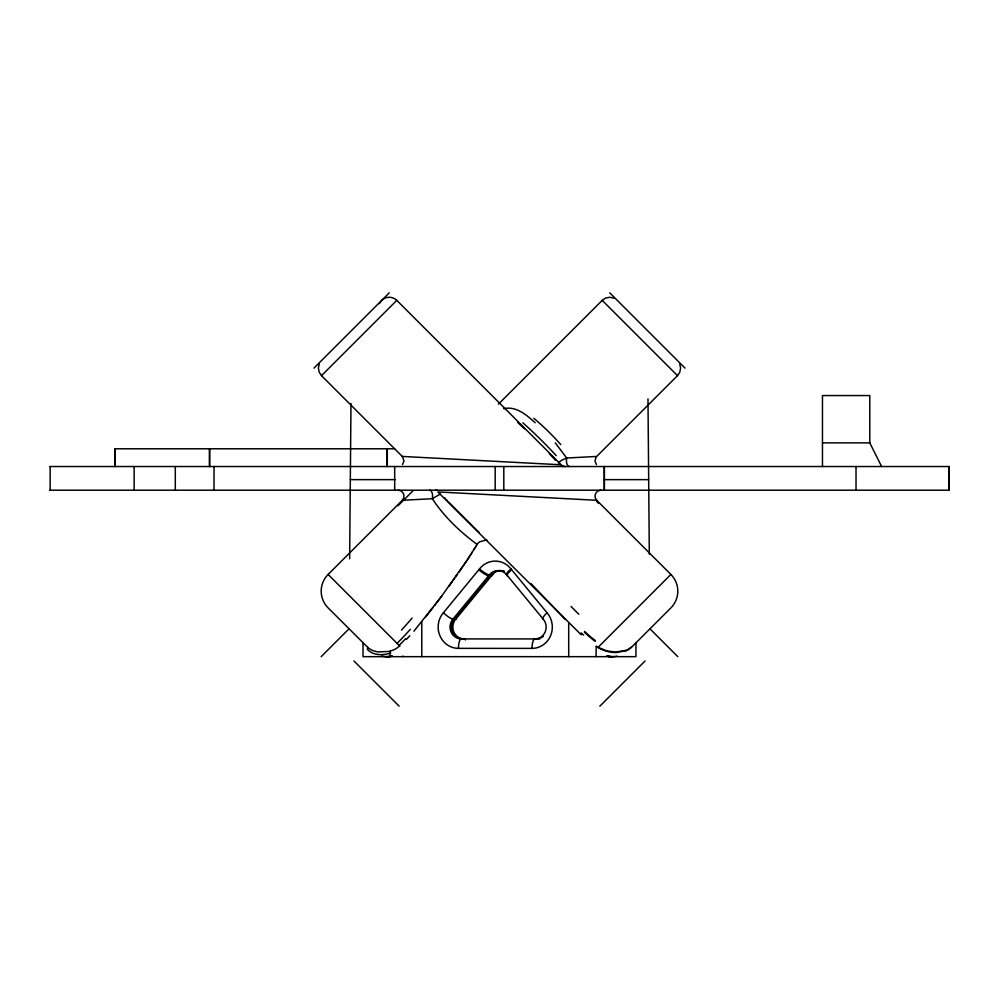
<?xml version="1.0" encoding="UTF-8"?>
<svg xmlns="http://www.w3.org/2000/svg" width="999" height="999" viewBox="0 0 999 999"><rect width="100%" height="100%" fill="white"/><g stroke="black" fill="none" stroke-linecap="round" stroke-linejoin="round"><path stroke-width="1.5" d="M50.15 466.533L50.15 490.197M635.963 642.832L635.938 656.668L363.024 656.668L363.037 642.832M349.638 558.903L350.986 403.509M319.268 363.898L318.381 368.119L319.268 372.352L321.503 375.649L402.297 456.431L404.021 460.976L402.547 464.535M596.053 457.192L594.979 460.976L596.453 464.535M558.354 462.999L561.413 460.377L566.695 458.017L596.703 456.431L677.497 375.649L679.732 372.352L680.619 368.119L679.732 363.898M486.988 540.172A17.52 16.708 -90 0 0 485.964 540.109L479.557 541.858A8.929 8.516 -90 0 0 477.147 544.43L467.507 559.527M475.574 546.965L476.361 545.704M473.988 549.5L474.775 548.239M471.578 553.284L472.39 552.022M469.955 555.781L470.766 554.532M469.143 557.042L463.374 565.734M466.683 560.776L440.971 597.102L413.923 631.193M462.537 566.957L459.165 571.878M457.467 574.325L454.895 577.984M453.171 580.407L454.033 579.195M452.31 581.618L448.826 586.45M441.77 596.028L434.59 605.506M440.484 493.981L432.305 498.713L402.322 500.287L328.122 574.45A23.664 23.664 0 0 0 328.122 607.904L368.743 648.388L372.789 650.649L377.784 651.935L390.122 651.398L390.122 656.668M432.779 607.854L425.474 617.207M479.508 568.931L443.419 612.762A21.279 20.292 90 0 0 439.897 635.701A21.279 20.292 90 0 0 458.454 648.363L532.017 648.388A21.279 20.292 -90 0 0 550.586 635.701A21.279 20.292 -90 0 0 547.04 612.774L510.976 568.931A21.279 20.305 90 0 0 479.508 568.943A9.466 1.798 37.9 0 0 489.335 574.924A11.826 11.289 -90 0 1 506.818 574.924L543.219 619.13A11.826 11.289 -90 0 1 534.865 638.923A9.466 2.835 -90 0 0 532.017 648.388M409.802 635.776L406.543 639.285M313.973 368.119L389.26 292.832M321.503 375.649L396.79 300.362L561.226 464.797A5.919 5.919 0 0 0 565.409 466.533M498.464 404.096L602.21 300.362L605.506 298.127L609.74 297.24L613.96 298.127M398.064 505.744L413.074 490.721M321.191 656.668L349.151 628.708M581.168 634.765L437.837 491.933L596.703 500.287L670.878 574.45L598.089 647.327L597.539 647.002M599.862 706.168L645.042 660.988M631.418 647.364L670.866 607.916A23.664 23.664 0 0 0 670.878 574.45M628.109 649.775L631.493 647.29L625.486 650.911L616.945 652.235L607.092 650.986L598.214 647.402M627.697 649.987L625.961 650.749M503.758 408.691C516.133 405.806 526.685 415.047 535.164 422.752M402.285 500.287L402.322 500.287A5.919 5.919 0 0 0 398.102 490.197M618.344 652.197L616.795 652.235M822.464 442.869L869.792 442.869L881.618 466.533M394.617 448.788L115.01 448.788L115.01 466.533M49.95 466.533L949.05 466.533L949.013 490.197L49.95 490.197M350.324 479.645L395.392 479.645M603.608 479.645L648.676 479.645M443.419 612.762A9.466 1.911 40.9 0 0 452.947 619.13A11.826 11.289 90 0 0 461.301 638.923L537.699 638.923M402.297 456.431L561.226 464.797M596.203 646.253L596.091 656.668M477.147 544.43C459.977 531.83 444.043 516.545 432.305 498.713A5.919 2.897 -90 0 0 429.707 490.197M368.519 648.214L367.644 647.427M517.719 422.502L524.65 428.833M478.683 531.905L479.358 532.504M478.009 531.293L476.66 530.057M475.986 529.42L448.439 501.873M609.74 292.832L685.027 368.119M602.21 300.362L677.497 375.649M596.765 501.573L598.389 503.184M649.85 628.708L677.809 656.668M328.122 574.45L399.837 646.153M353.958 660.988L399.138 706.168M564.997 619.143L530.856 583.453M549.288 453.484L555.432 460.214M446.565 499.85L447.177 500.524M555.319 442.919L566.695 458.017A5.919 2.897 90 0 0 569.305 466.533M444.755 497.839L445.354 498.501M647.976 398.851L649.313 554.233M948.838 466.533L948.838 490.197M869.792 442.869L869.792 395.554L822.464 395.554L822.464 466.533M856.018 466.533L856.018 490.197M608.866 656.006L608.866 656.668M604.37 466.533L604.37 490.197M604.283 466.533L604.283 490.197M568.706 622.839L568.706 656.668M503.808 466.533L503.808 490.197M495.192 466.533L495.192 490.197M421.778 621.853L421.778 656.668M402.909 656.006L402.909 656.668M394.68 466.533L394.68 490.197M387.3 448.788L387.3 466.533M387.113 448.788L387.113 466.533M214.023 466.533L214.023 490.197M209.653 448.788L209.653 466.533M209.465 448.788L209.465 466.533M175.3 466.533L175.3 490.197M134.141 466.533L134.141 490.197M115.21 448.788L115.21 466.533M379.495 303.659A10.652 10.652 0 0 1 396.79 300.362M596.715 500.287A5.919 5.919 0 0 1 600.899 490.197M391.533 656.168A23.664 23.664 0 0 1 381.83 656.168M617.17 656.168A23.664 23.664 0 0 1 607.467 656.168M578.796 614.248A103.384 13.487 46.4 0 1 571.053 606.443M595.079 640.359A57.767 22.053 51.8 0 1 584.515 631.343M583.591 635.089A84.878 28.409 50.4 0 1 581.168 632.891M595.254 641.346A57.755 22.752 52.3 0 1 584.403 632.217M596.353 646.428A23.202 4.358 37.7 0 1 596.828 646.69M596.615 646.753A22.865 4.296 37.7 0 1 597.077 647.015M597.177 646.99A23.576 4.833 38.5 0 1 597.902 647.414M616.833 652.609A22.253 12.025 5.9 0 1 598.776 647.989M625.399 650.299A19.868 11.001 7.4 0 1 618.019 651.523M390.771 652.946A20.517 13.636 -16.7 0 1 367.245 649.013M399.575 645.903A18.981 18.007 -37.4 0 1 390.047 651.061M405.681 638.648A133.067 56.556 -45 0 1 399.088 645.404M410.289 629.345A138.524 58.242 -45 0 1 397.053 643.344M412.112 618.019A149.962 68.831 -44.8 0 1 401.461 630.119M612.3 656.643A24.563 23.427 90 0 1 606.618 655.931M392.382 655.931A24.563 23.427 -90 0 1 386.688 656.643M462.712 638.923A11.826 11.289 -90 0 1 454.37 619.13L490.759 574.924A11.826 11.289 -90 0 1 504.333 571.715M543.294 636.363A11.826 11.289 -90 0 1 536.288 638.923M522.864 422.827A78.047 13.112 44.4 0 1 556.168 455.606M533.828 418.294A52.622 10.727 44.2 0 1 560.764 444.605M563.261 466.533A5.919 5.619 90 0 1 562.712 466.508M435.739 490.197A5.919 5.619 90 0 1 437.137 490.372M597.19 646.915A23.514 4.933 38.7 0 1 597.664 647.19M465.447 639.972A9.466 2.835 -90 0 0 464.135 638.923A11.826 11.289 -90 0 1 455.781 619.13A9.466 1.911 40.9 0 0 456.081 617.707M458.454 648.388A9.466 2.835 -90 0 1 461.301 638.923M491.92 574.812A9.466 1.798 38 0 1 491.508 575.786L455.781 619.13L452.947 619.13L489.335 574.924L492.182 574.924A11.826 11.289 -90 0 1 504.208 571.091M478.833 569.792A9.466 1.798 38 0 0 488.661 575.786L491.508 575.786L492.182 574.924A9.466 1.798 37.9 0 0 492.407 573.576M506.818 574.924A9.466 1.798 -37.9 0 1 510.976 568.931M507.492 575.786A9.466 1.798 -38 0 1 511.638 569.792M543.219 619.13A9.466 1.911 -40.9 0 1 547.052 612.762M540.209 638.623A11.826 11.289 90 0 1 538.548 638.885"/></g></svg>
